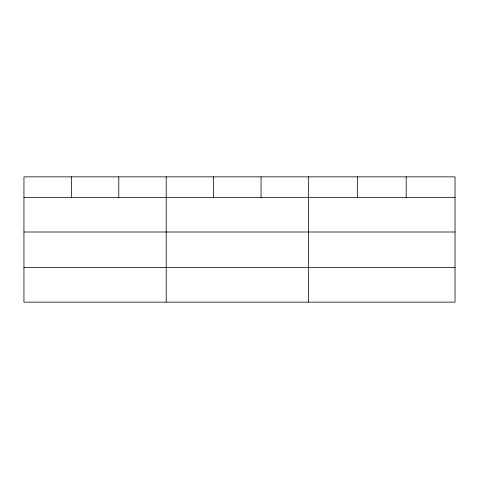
<?xml version="1.0" encoding="UTF-8"?>
<svg xmlns="http://www.w3.org/2000/svg" width="479" height="479" viewBox="0 0 479 479"><rect width="100%" height="100%" fill="white"/><g stroke="black" fill="none" stroke-linecap="round" stroke-linejoin="round"><path stroke-width="0.72" d="M455.05 232.004L455.05 176.853L23.95 176.853L23.95 302.147L455.05 302.147L455.05 232.004L23.95 232.004M23.95 197.462L455.05 197.462M23.95 267.599L455.05 267.599M406.192 176.853L406.192 197.462M357.334 176.853L357.334 197.462M308.476 176.853L308.476 302.147M261.055 176.853L261.055 197.462M213.634 176.853L213.634 197.462M166.213 176.853L166.213 302.147M118.792 176.853L118.792 197.462M71.371 176.853L71.371 197.462"/></g></svg>
